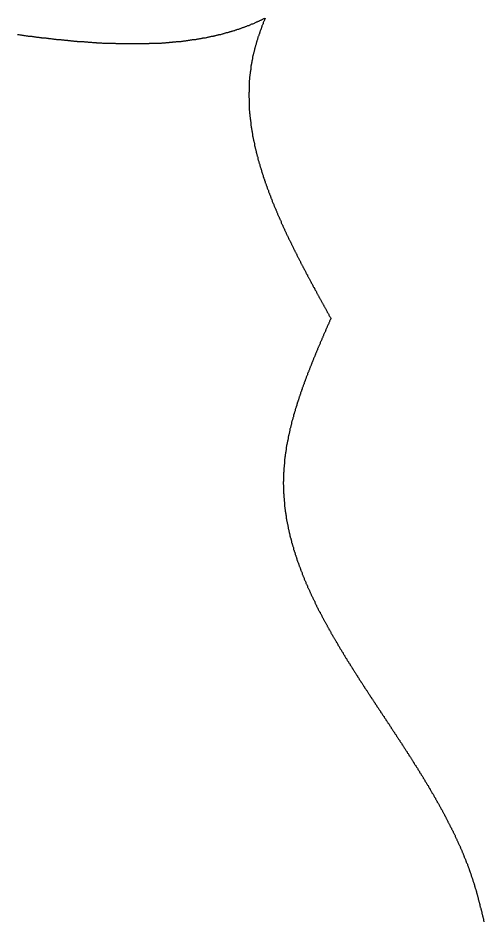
# Model space of a CAD drawing. Header units: millimetres. Extents: x 111 to 2999, y 81 to 1941.
# Drawn here: x 994.87 to 1011.47, y 1327.75 to 1359.98 of the extents above; entities that cross this region are included whole.
import ezdxf

# ---------------------------------------------------------------- set-up
doc = ezdxf.new("R2010")
doc.units = ezdxf.units.MM

msp = doc.modelspace()

# ---------------------------------------------------------------- linework, layer by layer
msp.add_polyline3d([(994.85, 1359.393, 0), (994.88, 1359.393, 0), (994.9, 1359.393, 0), (994.93, 1359.383, 0), (994.95, 1359.383, 0), (994.98, 1359.383, 0), (995, 1359.373, 0), (995.03, 1359.373, 0), (995.05, 1359.373, 0), (995.08, 1359.363, 0), (995.1, 1359.363, 0), (995.13, 1359.363, 0), (995.16, 1359.353, 0), (995.18, 1359.353, 0), (995.21, 1359.353, 0), (995.23, 1359.343, 0), (995.26, 1359.343, 0), (995.28, 1359.343, 0), (995.31, 1359.333, 0), (995.33, 1359.333, 0), (995.36, 1359.333, 0), (995.38, 1359.323, 0), (995.41, 1359.323, 0), (995.43, 1359.323, 0), (995.46, 1359.313, 0), (995.48, 1359.313, 0), (995.51, 1359.313, 0), (995.53, 1359.303, 0), (995.56, 1359.303, 0), (995.58, 1359.303, 0), (995.61, 1359.303, 0), (995.63, 1359.293, 0), (995.66, 1359.293, 0), (995.69, 1359.293, 0), (995.71, 1359.283, 0), (995.74, 1359.283, 0), (995.76, 1359.283, 0), (995.79, 1359.273, 0), (995.81, 1359.273, 0), (995.84, 1359.273, 0), (995.86, 1359.273, 0), (995.89, 1359.263, 0), (995.91, 1359.263, 0), (995.94, 1359.263, 0), (995.96, 1359.253, 0), (995.99, 1359.253, 0), (996.02, 1359.253, 0), (996.04, 1359.253, 0), (996.07, 1359.243, 0), (996.09, 1359.243, 0), (996.12, 1359.243, 0), (996.14, 1359.233, 0), (996.17, 1359.233, 0), (996.19, 1359.233, 0), (996.22, 1359.233, 0), (996.24, 1359.223, 0), (996.27, 1359.223, 0), (996.3, 1359.223, 0), (996.32, 1359.223, 0), (996.35, 1359.213, 0), (996.37, 1359.213, 0), (996.4, 1359.213, 0), (996.42, 1359.203, 0), (996.45, 1359.203, 0), (996.47, 1359.203, 0), (996.5, 1359.203, 0), (996.53, 1359.193, 0), (996.55, 1359.193, 0), (996.58, 1359.193, 0), (996.6, 1359.193, 0), (996.63, 1359.193, 0), (996.65, 1359.183, 0), (996.68, 1359.183, 0), (996.7, 1359.183, 0), (996.73, 1359.183, 0), (996.75, 1359.173, 0), (996.78, 1359.173, 0), (996.81, 1359.173, 0), (996.83, 1359.173, 0), (996.86, 1359.163, 0), (996.88, 1359.163, 0), (996.91, 1359.163, 0), (996.93, 1359.163, 0), (996.96, 1359.163, 0), (996.98, 1359.153, 0), (997.01, 1359.153, 0), (997.04, 1359.153, 0), (997.06, 1359.153, 0), (997.09, 1359.153, 0), (997.11, 1359.143, 0), (997.14, 1359.143, 0), (997.16, 1359.143, 0), (997.19, 1359.143, 0), (997.21, 1359.143, 0), (997.24, 1359.133, 0), (997.27, 1359.133, 0), (997.29, 1359.133, 0), (997.32, 1359.133, 0), (997.34, 1359.133, 0), (997.37, 1359.123, 0), (997.39, 1359.123, 0), (997.42, 1359.123, 0), (997.44, 1359.123, 0), (997.47, 1359.123, 0), (997.49, 1359.123, 0), (997.52, 1359.113, 0), (997.55, 1359.113, 0), (997.57, 1359.113, 0), (997.6, 1359.113, 0), (997.62, 1359.113, 0), (997.65, 1359.113, 0), (997.67, 1359.103, 0), (997.7, 1359.103, 0), (997.72, 1359.103, 0), (997.75, 1359.103, 0), (997.78, 1359.103, 0), (997.8, 1359.103, 0), (997.83, 1359.103, 0), (997.85, 1359.103, 0), (997.88, 1359.093, 0), (997.9, 1359.093, 0), (997.93, 1359.093, 0), (997.95, 1359.093, 0), (997.98, 1359.093, 0), (998, 1359.093, 0), (998.03, 1359.093, 0), (998.05, 1359.093, 0), (998.08, 1359.083, 0), (998.11, 1359.083, 0), (998.13, 1359.083, 0), (998.16, 1359.083, 0), (998.18, 1359.083, 0), (998.21, 1359.083, 0), (998.23, 1359.083, 0), (998.26, 1359.083, 0), (998.28, 1359.083, 0), (998.31, 1359.083, 0), (998.33, 1359.083, 0), (998.36, 1359.073, 0), (998.38, 1359.073, 0), (998.41, 1359.073, 0), (998.43, 1359.073, 0), (998.46, 1359.073, 0), (998.49, 1359.073, 0), (998.51, 1359.073, 0), (998.54, 1359.073, 0), (998.56, 1359.073, 0), (998.59, 1359.073, 0), (998.61, 1359.073, 0), (998.64, 1359.073, 0), (998.66, 1359.073, 0), (998.69, 1359.073, 0), (998.71, 1359.073, 0), (998.74, 1359.073, 0), (998.76, 1359.073, 0), (998.79, 1359.073, 0), (998.81, 1359.073, 0), (998.84, 1359.073, 0), (998.86, 1359.073, 0), (998.89, 1359.073, 0), (998.91, 1359.073, 0), (998.94, 1359.073, 0), (998.96, 1359.073, 0), (998.99, 1359.073, 0), (999.01, 1359.073, 0), (999.04, 1359.073, 0), (999.06, 1359.073, 0), (999.09, 1359.073, 0), (999.11, 1359.073, 0), (999.14, 1359.073, 0), (999.16, 1359.073, 0), (999.19, 1359.073, 0), (999.21, 1359.073, 0), (999.24, 1359.073, 0), (999.26, 1359.073, 0), (999.29, 1359.073, 0), (999.31, 1359.073, 0), (999.34, 1359.073, 0), (999.36, 1359.073, 0), (999.39, 1359.073, 0), (999.41, 1359.073, 0), (999.44, 1359.073, 0), (999.46, 1359.073, 0), (999.49, 1359.073, 0), (999.51, 1359.073, 0), (999.54, 1359.073, 0), (999.56, 1359.083, 0), (999.59, 1359.083, 0), (999.61, 1359.083, 0), (999.64, 1359.083, 0), (999.66, 1359.083, 0), (999.69, 1359.083, 0), (999.71, 1359.083, 0), (999.73, 1359.083, 0), (999.76, 1359.083, 0), (999.78, 1359.083, 0), (999.81, 1359.093, 0), (999.83, 1359.093, 0), (999.86, 1359.093, 0), (999.88, 1359.093, 0), (999.91, 1359.093, 0), (999.93, 1359.093, 0), (999.96, 1359.093, 0), (999.98, 1359.093, 0), (1000.01, 1359.103, 0), (1000.03, 1359.103, 0), (1000.05, 1359.103, 0), (1000.08, 1359.103, 0), (1000.1, 1359.103, 0), (1000.13, 1359.103, 0), (1000.15, 1359.113, 0), (1000.18, 1359.113, 0), (1000.2, 1359.113, 0), (1000.22, 1359.113, 0), (1000.25, 1359.113, 0), (1000.27, 1359.123, 0), (1000.3, 1359.123, 0), (1000.32, 1359.123, 0), (1000.35, 1359.123, 0), (1000.37, 1359.123, 0), (1000.39, 1359.133, 0), (1000.42, 1359.133, 0), (1000.44, 1359.133, 0), (1000.47, 1359.133, 0), (1000.49, 1359.133, 0), (1000.52, 1359.143, 0), (1000.54, 1359.143, 0), (1000.56, 1359.143, 0), (1000.59, 1359.143, 0), (1000.61, 1359.153, 0), (1000.64, 1359.153, 0), (1000.66, 1359.153, 0), (1000.68, 1359.153, 0), (1000.71, 1359.163, 0), (1000.73, 1359.163, 0), (1000.76, 1359.163, 0), (1000.78, 1359.173, 0), (1000.8, 1359.173, 0), (1000.83, 1359.173, 0), (1000.85, 1359.173, 0), (1000.87, 1359.183, 0), (1000.9, 1359.183, 0), (1000.92, 1359.183, 0), (1000.95, 1359.193, 0), (1000.97, 1359.193, 0), (1000.99, 1359.193, 0), (1001.02, 1359.203, 0), (1001.04, 1359.203, 0), (1001.06, 1359.203, 0), (1001.09, 1359.213, 0), (1001.11, 1359.213, 0), (1001.13, 1359.213, 0), (1001.16, 1359.223, 0), (1001.18, 1359.223, 0), (1001.21, 1359.223, 0), (1001.23, 1359.233, 0), (1001.25, 1359.233, 0), (1001.28, 1359.243, 0), (1001.3, 1359.243, 0), (1001.32, 1359.243, 0), (1001.35, 1359.253, 0), (1001.37, 1359.253, 0), (1001.39, 1359.253, 0), (1001.42, 1359.263, 0), (1001.44, 1359.263, 0), (1001.46, 1359.273, 0), (1001.48, 1359.273, 0), (1001.51, 1359.283, 0), (1001.53, 1359.283, 0), (1001.55, 1359.283, 0), (1001.58, 1359.293, 0), (1001.6, 1359.293, 0), (1001.62, 1359.303, 0), (1001.65, 1359.303, 0), (1001.67, 1359.313, 0), (1001.69, 1359.313, 0), (1001.72, 1359.323, 0), (1001.74, 1359.323, 0), (1001.76, 1359.333, 0), (1001.78, 1359.333, 0), (1001.81, 1359.343, 0), (1001.83, 1359.343, 0), (1001.85, 1359.353, 0), (1001.88, 1359.353, 0), (1001.9, 1359.363, 0), (1001.92, 1359.363, 0), (1001.94, 1359.373, 0), (1001.97, 1359.373, 0), (1001.99, 1359.383, 0), (1002.01, 1359.383, 0), (1002.03, 1359.393, 0), (1002.06, 1359.393, 0), (1002.08, 1359.403, 0), (1002.1, 1359.403, 0), (1002.12, 1359.413, 0), (1002.15, 1359.423, 0), (1002.17, 1359.423, 0), (1002.19, 1359.433, 0), (1002.21, 1359.433, 0), (1002.23, 1359.443, 0), (1002.26, 1359.453, 0), (1002.28, 1359.453, 0), (1002.3, 1359.463, 0), (1002.32, 1359.463, 0), (1002.35, 1359.473, 0), (1002.37, 1359.483, 0), (1002.39, 1359.483, 0), (1002.41, 1359.493, 0), (1002.43, 1359.503, 0), (1002.46, 1359.503, 0), (1002.48, 1359.513, 0), (1002.5, 1359.513, 0), (1002.52, 1359.523, 0), (1002.54, 1359.533, 0), (1002.57, 1359.543, 0), (1002.59, 1359.543, 0), (1002.61, 1359.553, 0), (1002.63, 1359.563, 0), (1002.65, 1359.563, 0), (1002.67, 1359.573, 0), (1002.7, 1359.583, 0), (1002.72, 1359.583, 0), (1002.74, 1359.593, 0), (1002.76, 1359.603, 0), (1002.78, 1359.613, 0), (1002.8, 1359.613, 0), (1002.82, 1359.623, 0), (1002.85, 1359.633, 0), (1002.87, 1359.643, 0), (1002.89, 1359.643, 0), (1002.91, 1359.653, 0), (1002.93, 1359.663, 0), (1002.95, 1359.673, 0), (1002.97, 1359.683, 0), (1002.99, 1359.683, 0), (1003.02, 1359.693, 0), (1003.04, 1359.703, 0), (1003.06, 1359.713, 0), (1003.08, 1359.723, 0), (1003.1, 1359.723, 0), (1003.12, 1359.733, 0), (1003.14, 1359.743, 0), (1003.16, 1359.753, 0), (1003.18, 1359.763, 0), (1003.2, 1359.773, 0), (1003.22, 1359.783, 0), (1003.24, 1359.783, 0), (1003.27, 1359.793, 0), (1003.29, 1359.803, 0), (1003.31, 1359.813, 0), (1003.33, 1359.823, 0), (1003.35, 1359.833, 0), (1003.37, 1359.843, 0), (1003.39, 1359.853, 0), (1003.41, 1359.863, 0), (1003.43, 1359.873, 0), (1003.45, 1359.873, 0), (1003.47, 1359.883, 0), (1003.49, 1359.893, 0), (1003.51, 1359.903, 0), (1003.53, 1359.913, 0), (1003.55, 1359.923, 0), (1003.57, 1359.933, 0), (1003.59, 1359.943, 0), (1003.61, 1359.953, 0), (1003.63, 1359.963, 0), (1003.65, 1359.973, 0), (1003.67, 1359.983, 0), (1003.68, 1359.983, 0), (1003.67, 1359.963, 0), (1003.66, 1359.943, 0), (1003.65, 1359.923, 0), (1003.65, 1359.903, 0), (1003.64, 1359.883, 0), (1003.63, 1359.863, 0), (1003.62, 1359.843, 0), (1003.61, 1359.823, 0), (1003.6, 1359.803, 0), (1003.6, 1359.783, 0), (1003.59, 1359.763, 0), (1003.58, 1359.743, 0), (1003.57, 1359.723, 0), (1003.56, 1359.703, 0), (1003.56, 1359.673, 0), (1003.55, 1359.653, 0), (1003.54, 1359.633, 0), (1003.53, 1359.613, 0), (1003.53, 1359.593, 0), (1003.52, 1359.573, 0), (1003.51, 1359.553, 0), (1003.5, 1359.533, 0), (1003.5, 1359.513, 0), (1003.49, 1359.493, 0), (1003.48, 1359.473, 0), (1003.47, 1359.453, 0), (1003.47, 1359.433, 0), (1003.46, 1359.403, 0), (1003.45, 1359.383, 0), (1003.45, 1359.363, 0), (1003.44, 1359.343, 0), (1003.43, 1359.323, 0), (1003.42, 1359.303, 0), (1003.42, 1359.283, 0), (1003.41, 1359.263, 0), (1003.4, 1359.243, 0), (1003.4, 1359.223, 0), (1003.39, 1359.193, 0), (1003.38, 1359.173, 0), (1003.38, 1359.153, 0), (1003.37, 1359.133, 0), (1003.37, 1359.113, 0), (1003.36, 1359.093, 0), (1003.35, 1359.073, 0), (1003.35, 1359.053, 0), (1003.34, 1359.033, 0), (1003.33, 1359.003, 0), (1003.33, 1358.983, 0), (1003.32, 1358.963, 0), (1003.32, 1358.943, 0), (1003.31, 1358.923, 0), (1003.31, 1358.903, 0), (1003.3, 1358.883, 0), (1003.29, 1358.863, 0), (1003.29, 1358.833, 0), (1003.28, 1358.813, 0), (1003.28, 1358.793, 0), (1003.27, 1358.773, 0), (1003.27, 1358.753, 0), (1003.26, 1358.733, 0), (1003.26, 1358.713, 0), (1003.25, 1358.683, 0), (1003.25, 1358.663, 0), (1003.24, 1358.643, 0), (1003.24, 1358.623, 0), (1003.23, 1358.603, 0), (1003.23, 1358.583, 0), (1003.23, 1358.553, 0), (1003.22, 1358.533, 0), (1003.22, 1358.513, 0), (1003.21, 1358.493, 0), (1003.21, 1358.473, 0), (1003.2, 1358.453, 0), (1003.2, 1358.433, 0), (1003.2, 1358.403, 0), (1003.19, 1358.383, 0), (1003.19, 1358.363, 0), (1003.19, 1358.343, 0), (1003.18, 1358.323, 0), (1003.18, 1358.303, 0), (1003.17, 1358.273, 0), (1003.17, 1358.253, 0), (1003.17, 1358.233, 0), (1003.16, 1358.213, 0), (1003.16, 1358.193, 0), (1003.16, 1358.173, 0), (1003.16, 1358.143, 0), (1003.15, 1358.123, 0), (1003.15, 1358.103, 0), (1003.15, 1358.083, 0), (1003.14, 1358.063, 0), (1003.14, 1358.043, 0), (1003.14, 1358.013, 0), (1003.14, 1357.993, 0), (1003.13, 1357.973, 0), (1003.13, 1357.953, 0), (1003.13, 1357.933, 0), (1003.13, 1357.913, 0), (1003.12, 1357.883, 0), (1003.12, 1357.863, 0), (1003.12, 1357.843, 0), (1003.12, 1357.823, 0), (1003.12, 1357.803, 0), (1003.12, 1357.783, 0), (1003.11, 1357.753, 0), (1003.11, 1357.733, 0), (1003.11, 1357.713, 0), (1003.11, 1357.693, 0), (1003.11, 1357.673, 0), (1003.11, 1357.653, 0), (1003.11, 1357.623, 0), (1003.1, 1357.603, 0), (1003.1, 1357.583, 0), (1003.1, 1357.563, 0), (1003.1, 1357.543, 0), (1003.1, 1357.513, 0), (1003.1, 1357.493, 0), (1003.1, 1357.473, 0), (1003.1, 1357.453, 0), (1003.1, 1357.433, 0), (1003.1, 1357.413, 0), (1003.1, 1357.383, 0), (1003.1, 1357.363, 0), (1003.1, 1357.343, 0), (1003.09, 1357.323, 0), (1003.09, 1357.303, 0), (1003.09, 1357.283, 0), (1003.09, 1357.253, 0), (1003.09, 1357.233, 0), (1003.09, 1357.213, 0), (1003.09, 1357.193, 0), (1003.09, 1357.173, 0), (1003.09, 1357.153, 0), (1003.1, 1357.123, 0), (1003.1, 1357.103, 0), (1003.1, 1357.083, 0), (1003.1, 1357.063, 0), (1003.1, 1357.043, 0), (1003.1, 1357.013, 0), (1003.1, 1356.993, 0), (1003.1, 1356.973, 0), (1003.1, 1356.953, 0), (1003.1, 1356.933, 0), (1003.1, 1356.913, 0), (1003.1, 1356.883, 0), (1003.1, 1356.863, 0), (1003.11, 1356.843, 0), (1003.11, 1356.823, 0), (1003.11, 1356.803, 0), (1003.11, 1356.783, 0), (1003.11, 1356.753, 0), (1003.11, 1356.733, 0), (1003.11, 1356.713, 0), (1003.11, 1356.693, 0), (1003.12, 1356.673, 0), (1003.12, 1356.653, 0), (1003.12, 1356.623, 0), (1003.12, 1356.603, 0), (1003.12, 1356.583, 0), (1003.13, 1356.563, 0), (1003.13, 1356.543, 0), (1003.13, 1356.513, 0), (1003.13, 1356.493, 0), (1003.13, 1356.473, 0), (1003.14, 1356.453, 0), (1003.14, 1356.433, 0), (1003.14, 1356.413, 0), (1003.14, 1356.383, 0), (1003.15, 1356.363, 0), (1003.15, 1356.343, 0), (1003.15, 1356.323, 0), (1003.15, 1356.303, 0), (1003.16, 1356.283, 0), (1003.16, 1356.253, 0), (1003.16, 1356.233, 0), (1003.16, 1356.213, 0), (1003.17, 1356.193, 0), (1003.17, 1356.173, 0), (1003.17, 1356.153, 0), (1003.18, 1356.123, 0), (1003.18, 1356.103, 0), (1003.18, 1356.083, 0), (1003.19, 1356.063, 0), (1003.19, 1356.043, 0), (1003.19, 1356.023, 0), (1003.2, 1355.993, 0), (1003.2, 1355.973, 0), (1003.2, 1355.953, 0), (1003.21, 1355.933, 0), (1003.21, 1355.913, 0), (1003.21, 1355.893, 0), (1003.22, 1355.863, 0), (1003.22, 1355.843, 0), (1003.23, 1355.823, 0), (1003.23, 1355.803, 0), (1003.23, 1355.783, 0), (1003.24, 1355.753, 0), (1003.24, 1355.733, 0), (1003.25, 1355.713, 0), (1003.25, 1355.693, 0), (1003.25, 1355.673, 0), (1003.26, 1355.653, 0), (1003.26, 1355.623, 0), (1003.27, 1355.603, 0), (1003.27, 1355.583, 0), (1003.28, 1355.563, 0), (1003.28, 1355.543, 0), (1003.29, 1355.523, 0), (1003.29, 1355.493, 0), (1003.3, 1355.473, 0), (1003.3, 1355.453, 0), (1003.3, 1355.433, 0), (1003.31, 1355.413, 0), (1003.31, 1355.393, 0), (1003.32, 1355.363, 0), (1003.32, 1355.343, 0), (1003.33, 1355.323, 0), (1003.33, 1355.303, 0), (1003.34, 1355.283, 0), (1003.34, 1355.263, 0), (1003.35, 1355.233, 0), (1003.36, 1355.213, 0), (1003.36, 1355.193, 0), (1003.37, 1355.173, 0), (1003.37, 1355.153, 0), (1003.38, 1355.133, 0), (1003.38, 1355.103, 0), (1003.39, 1355.083, 0), (1003.39, 1355.063, 0), (1003.4, 1355.043, 0), (1003.41, 1355.023, 0), (1003.41, 1355.003, 0), (1003.42, 1354.973, 0), (1003.42, 1354.953, 0), (1003.43, 1354.933, 0), (1003.43, 1354.913, 0), (1003.44, 1354.893, 0), (1003.45, 1354.873, 0), (1003.45, 1354.843, 0), (1003.46, 1354.823, 0), (1003.46, 1354.803, 0), (1003.47, 1354.783, 0), (1003.48, 1354.763, 0), (1003.48, 1354.743, 0), (1003.49, 1354.713, 0), (1003.5, 1354.693, 0), (1003.5, 1354.673, 0), (1003.51, 1354.653, 0), (1003.52, 1354.633, 0), (1003.52, 1354.613, 0), (1003.53, 1354.583, 0), (1003.54, 1354.563, 0), (1003.54, 1354.543, 0), (1003.55, 1354.523, 0), (1003.56, 1354.503, 0), (1003.56, 1354.483, 0), (1003.57, 1354.453, 0), (1003.58, 1354.433, 0), (1003.58, 1354.413, 0), (1003.59, 1354.393, 0), (1003.6, 1354.373, 0), (1003.6, 1354.353, 0), (1003.61, 1354.333, 0), (1003.62, 1354.303, 0), (1003.63, 1354.283, 0), (1003.63, 1354.263, 0), (1003.64, 1354.243, 0), (1003.65, 1354.223, 0), (1003.65, 1354.203, 0), (1003.66, 1354.173, 0), (1003.67, 1354.153, 0), (1003.68, 1354.133, 0), (1003.68, 1354.113, 0), (1003.69, 1354.093, 0), (1003.7, 1354.073, 0), (1003.71, 1354.043, 0), (1003.71, 1354.023, 0), (1003.72, 1354.003, 0), (1003.73, 1353.983, 0), (1003.74, 1353.963, 0), (1003.75, 1353.943, 0), (1003.75, 1353.913, 0), (1003.76, 1353.893, 0), (1003.77, 1353.873, 0), (1003.78, 1353.853, 0), (1003.79, 1353.833, 0), (1003.79, 1353.813, 0), (1003.8, 1353.783, 0), (1003.81, 1353.763, 0), (1003.82, 1353.743, 0), (1003.83, 1353.723, 0), (1003.83, 1353.703, 0), (1003.84, 1353.683, 0), (1003.85, 1353.663, 0), (1003.86, 1353.633, 0), (1003.87, 1353.613, 0), (1003.88, 1353.593, 0), (1003.88, 1353.573, 0), (1003.89, 1353.553, 0), (1003.9, 1353.533, 0), (1003.91, 1353.503, 0), (1003.92, 1353.483, 0), (1003.93, 1353.463, 0), (1003.93, 1353.443, 0), (1003.94, 1353.423, 0), (1003.95, 1353.403, 0), (1003.96, 1353.373, 0), (1003.97, 1353.353, 0), (1003.98, 1353.333, 0), (1003.99, 1353.313, 0), (1004, 1353.293, 0), (1004, 1353.273, 0), (1004.01, 1353.253, 0), (1004.02, 1353.223, 0), (1004.03, 1353.203, 0), (1004.04, 1353.183, 0), (1004.05, 1353.163, 0), (1004.06, 1353.143, 0), (1004.07, 1353.123, 0), (1004.08, 1353.093, 0), (1004.09, 1353.073, 0), (1004.09, 1353.053, 0), (1004.1, 1353.033, 0), (1004.11, 1353.013, 0), (1004.12, 1352.993, 0), (1004.13, 1352.963, 0), (1004.14, 1352.943, 0), (1004.15, 1352.923, 0), (1004.16, 1352.903, 0), (1004.17, 1352.883, 0), (1004.18, 1352.863, 0), (1004.19, 1352.843, 0), (1004.2, 1352.813, 0), (1004.21, 1352.793, 0), (1004.22, 1352.773, 0), (1004.23, 1352.753, 0), (1004.24, 1352.733, 0), (1004.25, 1352.713, 0), (1004.25, 1352.683, 0), (1004.26, 1352.663, 0), (1004.27, 1352.643, 0), (1004.28, 1352.623, 0), (1004.29, 1352.603, 0), (1004.3, 1352.583, 0), (1004.31, 1352.563, 0), (1004.32, 1352.533, 0), (1004.33, 1352.513, 0), (1004.34, 1352.493, 0), (1004.35, 1352.473, 0), (1004.36, 1352.453, 0), (1004.37, 1352.433, 0), (1004.38, 1352.403, 0), (1004.39, 1352.383, 0), (1004.4, 1352.363, 0), (1004.41, 1352.343, 0), (1004.42, 1352.323, 0), (1004.43, 1352.303, 0), (1004.44, 1352.283, 0), (1004.45, 1352.253, 0), (1004.46, 1352.233, 0), (1004.47, 1352.213, 0), (1004.48, 1352.193, 0), (1004.49, 1352.173, 0), (1004.5, 1352.153, 0), (1004.51, 1352.133, 0), (1004.52, 1352.103, 0), (1004.53, 1352.083, 0), (1004.54, 1352.063, 0), (1004.55, 1352.043, 0), (1004.57, 1352.023, 0), (1004.58, 1352.003, 0), (1004.59, 1351.973, 0), (1004.6, 1351.953, 0), (1004.61, 1351.933, 0), (1004.62, 1351.913, 0), (1004.63, 1351.893, 0), (1004.64, 1351.873, 0), (1004.65, 1351.853, 0), (1004.66, 1351.823, 0), (1004.67, 1351.803, 0), (1004.68, 1351.783, 0), (1004.69, 1351.763, 0), (1004.7, 1351.743, 0), (1004.71, 1351.723, 0), (1004.72, 1351.703, 0), (1004.73, 1351.673, 0), (1004.74, 1351.653, 0), (1004.76, 1351.633, 0), (1004.77, 1351.613, 0), (1004.78, 1351.593, 0), (1004.79, 1351.573, 0), (1004.8, 1351.543, 0), (1004.81, 1351.523, 0), (1004.82, 1351.503, 0), (1004.83, 1351.483, 0), (1004.84, 1351.463, 0), (1004.85, 1351.443, 0), (1004.86, 1351.423, 0), (1004.87, 1351.393, 0), (1004.89, 1351.373, 0), (1004.9, 1351.353, 0), (1004.91, 1351.333, 0), (1004.92, 1351.313, 0), (1004.93, 1351.293, 0), (1004.94, 1351.273, 0), (1004.95, 1351.243, 0), (1004.96, 1351.223, 0), (1004.97, 1351.203, 0), (1004.98, 1351.183, 0), (1005, 1351.163, 0), (1005.01, 1351.143, 0), (1005.02, 1351.123, 0), (1005.03, 1351.093, 0), (1005.04, 1351.073, 0), (1005.05, 1351.053, 0), (1005.06, 1351.033, 0), (1005.07, 1351.013, 0), (1005.09, 1350.993, 0), (1005.1, 1350.973, 0), (1005.11, 1350.943, 0), (1005.12, 1350.923, 0), (1005.13, 1350.903, 0), (1005.14, 1350.883, 0), (1005.15, 1350.863, 0), (1005.16, 1350.843, 0), (1005.18, 1350.823, 0), (1005.19, 1350.793, 0), (1005.2, 1350.773, 0), (1005.21, 1350.753, 0), (1005.22, 1350.733, 0), (1005.23, 1350.713, 0), (1005.24, 1350.693, 0), (1005.25, 1350.673, 0), (1005.27, 1350.643, 0), (1005.28, 1350.623, 0), (1005.29, 1350.603, 0), (1005.3, 1350.583, 0), (1005.31, 1350.563, 0), (1005.32, 1350.543, 0), (1005.34, 1350.523, 0), (1005.35, 1350.493, 0), (1005.36, 1350.473, 0), (1005.37, 1350.453, 0), (1005.38, 1350.433, 0), (1005.39, 1350.413, 0), (1005.4, 1350.393, 0), (1005.42, 1350.373, 0), (1005.43, 1350.343, 0), (1005.44, 1350.323, 0), (1005.45, 1350.303, 0), (1005.46, 1350.283, 0), (1005.47, 1350.263, 0), (1005.49, 1350.243, 0), (1005.5, 1350.223, 0), (1005.51, 1350.193, 0), (1005.52, 1350.173, 0), (1005.53, 1350.153, 0), (1005.54, 1350.133, 0), (1005.55, 1350.113, 0), (1005.57, 1350.093, 0), (1005.58, 1350.073, 0), (1005.59, 1350.053, 0), (1005.6, 1350.023, 0), (1005.61, 1350.003, 0), (1005.62, 1349.983, 0), (1005.64, 1349.963, 0), (1005.65, 1349.943, 0), (1005.66, 1349.923, 0), (1005.67, 1349.903, 0), (1005.68, 1349.873, 0), (1005.69, 1349.853, 0), (1005.71, 1349.833, 0), (1005.72, 1349.813, 0), (1005.73, 1349.793, 0), (1005.74, 1349.773, 0), (1005.75, 1349.753, 0), (1005.77, 1349.723, 0), (1005.78, 1349.703, 0), (1005.79, 1349.683, 0), (1005.8, 1349.663, 0), (1005.81, 1349.643, 0), (1005.82, 1349.623, 0), (1005.84, 1349.603, 0), (1005.85, 1349.583, 0), (1005.86, 1349.553, 0), (1005.87, 1349.533, 0), (1005.88, 1349.513, 0), (1005.89, 1349.493, 0), (1005.91, 1349.473, 0), (1005.92, 1349.453, 0), (1005.93, 1349.433, 0), (1005.94, 1349.413, 0), (1005.95, 1349.383, 0), (1005.96, 1349.363, 0), (1005.98, 1349.343, 0), (1005.99, 1349.323, 0), (1006, 1349.303, 0), (1006.01, 1349.283, 0), (1006.01, 1349.263, 0), (1006, 1349.243, 0), (1005.99, 1349.213, 0), (1005.98, 1349.193, 0), (1005.97, 1349.173, 0), (1005.97, 1349.153, 0), (1005.96, 1349.133, 0), (1005.95, 1349.113, 0), (1005.94, 1349.093, 0), (1005.93, 1349.073, 0), (1005.92, 1349.053, 0), (1005.91, 1349.023, 0), (1005.9, 1349.003, 0), (1005.89, 1348.983, 0), (1005.88, 1348.963, 0), (1005.87, 1348.943, 0), (1005.86, 1348.923, 0), (1005.85, 1348.903, 0), (1005.84, 1348.883, 0), (1005.84, 1348.863, 0), (1005.83, 1348.833, 0), (1005.82, 1348.813, 0), (1005.81, 1348.793, 0), (1005.8, 1348.773, 0), (1005.79, 1348.753, 0), (1005.78, 1348.733, 0), (1005.77, 1348.713, 0), (1005.76, 1348.693, 0), (1005.75, 1348.663, 0), (1005.74, 1348.643, 0), (1005.73, 1348.623, 0), (1005.73, 1348.603, 0), (1005.72, 1348.583, 0), (1005.71, 1348.563, 0), (1005.7, 1348.543, 0), (1005.69, 1348.523, 0), (1005.68, 1348.503, 0), (1005.67, 1348.473, 0), (1005.66, 1348.453, 0), (1005.65, 1348.433, 0), (1005.64, 1348.413, 0), (1005.63, 1348.393, 0), (1005.63, 1348.373, 0), (1005.62, 1348.353, 0), (1005.61, 1348.333, 0), (1005.6, 1348.303, 0), (1005.59, 1348.283, 0), (1005.58, 1348.263, 0), (1005.57, 1348.243, 0), (1005.56, 1348.223, 0), (1005.55, 1348.203, 0), (1005.54, 1348.183, 0), (1005.54, 1348.163, 0), (1005.53, 1348.133, 0), (1005.52, 1348.113, 0), (1005.51, 1348.093, 0), (1005.5, 1348.073, 0), (1005.49, 1348.053, 0), (1005.48, 1348.033, 0), (1005.47, 1348.013, 0), (1005.47, 1347.993, 0), (1005.46, 1347.963, 0), (1005.45, 1347.943, 0), (1005.44, 1347.923, 0), (1005.43, 1347.903, 0), (1005.42, 1347.883, 0), (1005.41, 1347.863, 0), (1005.4, 1347.843, 0), (1005.4, 1347.823, 0), (1005.39, 1347.793, 0), (1005.38, 1347.773, 0), (1005.37, 1347.753, 0), (1005.36, 1347.733, 0), (1005.35, 1347.713, 0), (1005.34, 1347.693, 0), (1005.34, 1347.673, 0), (1005.33, 1347.643, 0), (1005.32, 1347.623, 0), (1005.31, 1347.603, 0), (1005.3, 1347.583, 0), (1005.29, 1347.563, 0), (1005.28, 1347.543, 0), (1005.28, 1347.523, 0), (1005.27, 1347.503, 0), (1005.26, 1347.473, 0), (1005.25, 1347.453, 0), (1005.24, 1347.433, 0), (1005.23, 1347.413, 0), (1005.23, 1347.393, 0), (1005.22, 1347.373, 0), (1005.21, 1347.353, 0), (1005.2, 1347.323, 0), (1005.19, 1347.303, 0), (1005.18, 1347.283, 0), (1005.18, 1347.263, 0), (1005.17, 1347.243, 0), (1005.16, 1347.223, 0), (1005.15, 1347.203, 0), (1005.14, 1347.183, 0), (1005.14, 1347.153, 0), (1005.13, 1347.133, 0), (1005.12, 1347.113, 0), (1005.11, 1347.093, 0), (1005.1, 1347.073, 0), (1005.1, 1347.053, 0), (1005.09, 1347.033, 0), (1005.08, 1347.003, 0), (1005.07, 1346.983, 0), (1005.06, 1346.963, 0), (1005.06, 1346.943, 0), (1005.05, 1346.923, 0), (1005.04, 1346.903, 0), (1005.03, 1346.883, 0), (1005.03, 1346.853, 0), (1005.02, 1346.833, 0), (1005.01, 1346.813, 0), (1005, 1346.793, 0), (1005, 1346.773, 0), (1004.99, 1346.753, 0), (1004.98, 1346.733, 0), (1004.97, 1346.703, 0), (1004.97, 1346.683, 0), (1004.96, 1346.663, 0), (1004.95, 1346.643, 0), (1004.94, 1346.623, 0), (1004.94, 1346.603, 0), (1004.93, 1346.583, 0), (1004.92, 1346.553, 0), (1004.91, 1346.533, 0), (1004.91, 1346.513, 0), (1004.9, 1346.493, 0), (1004.89, 1346.473, 0), (1004.89, 1346.453, 0), (1004.88, 1346.433, 0), (1004.87, 1346.403, 0), (1004.86, 1346.383, 0), (1004.86, 1346.363, 0), (1004.85, 1346.343, 0), (1004.84, 1346.323, 0), (1004.84, 1346.303, 0), (1004.83, 1346.283, 0), (1004.82, 1346.253, 0), (1004.82, 1346.233, 0), (1004.81, 1346.213, 0), (1004.8, 1346.193, 0), (1004.8, 1346.173, 0), (1004.79, 1346.153, 0), (1004.78, 1346.123, 0), (1004.78, 1346.103, 0), (1004.77, 1346.083, 0), (1004.76, 1346.063, 0), (1004.76, 1346.043, 0), (1004.75, 1346.023, 0), (1004.74, 1346.003, 0), (1004.74, 1345.973, 0), (1004.73, 1345.953, 0), (1004.72, 1345.933, 0), (1004.72, 1345.913, 0), (1004.71, 1345.893, 0), (1004.71, 1345.873, 0), (1004.7, 1345.853, 0), (1004.69, 1345.823, 0), (1004.69, 1345.803, 0), (1004.68, 1345.783, 0), (1004.68, 1345.763, 0), (1004.67, 1345.743, 0), (1004.66, 1345.723, 0), (1004.66, 1345.693, 0), (1004.65, 1345.673, 0), (1004.65, 1345.653, 0), (1004.64, 1345.633, 0), (1004.63, 1345.613, 0), (1004.63, 1345.593, 0), (1004.62, 1345.573, 0), (1004.62, 1345.543, 0), (1004.61, 1345.523, 0), (1004.61, 1345.503, 0), (1004.6, 1345.483, 0), (1004.6, 1345.463, 0), (1004.59, 1345.443, 0), (1004.59, 1345.413, 0), (1004.58, 1345.393, 0), (1004.58, 1345.373, 0), (1004.57, 1345.353, 0), (1004.56, 1345.333, 0), (1004.56, 1345.313, 0), (1004.55, 1345.283, 0), (1004.55, 1345.263, 0), (1004.54, 1345.243, 0), (1004.54, 1345.223, 0), (1004.54, 1345.203, 0), (1004.53, 1345.183, 0), (1004.53, 1345.163, 0), (1004.52, 1345.133, 0), (1004.52, 1345.113, 0), (1004.51, 1345.093, 0), (1004.51, 1345.073, 0), (1004.5, 1345.053, 0), (1004.5, 1345.033, 0), (1004.49, 1345.003, 0), (1004.49, 1344.983, 0), (1004.49, 1344.963, 0), (1004.48, 1344.943, 0), (1004.48, 1344.923, 0), (1004.47, 1344.903, 0), (1004.47, 1344.873, 0), (1004.46, 1344.853, 0), (1004.46, 1344.833, 0), (1004.46, 1344.813, 0), (1004.45, 1344.793, 0), (1004.45, 1344.773, 0), (1004.44, 1344.743, 0), (1004.44, 1344.723, 0), (1004.44, 1344.703, 0), (1004.43, 1344.683, 0), (1004.43, 1344.663, 0), (1004.43, 1344.643, 0), (1004.42, 1344.613, 0), (1004.42, 1344.593, 0), (1004.42, 1344.573, 0), (1004.41, 1344.553, 0), (1004.41, 1344.533, 0), (1004.41, 1344.513, 0), (1004.4, 1344.483, 0), (1004.4, 1344.463, 0), (1004.4, 1344.443, 0), (1004.39, 1344.423, 0), (1004.39, 1344.403, 0), (1004.39, 1344.383, 0), (1004.39, 1344.353, 0), (1004.38, 1344.333, 0), (1004.38, 1344.313, 0), (1004.38, 1344.293, 0), (1004.38, 1344.273, 0), (1004.37, 1344.253, 0), (1004.37, 1344.223, 0), (1004.37, 1344.203, 0), (1004.37, 1344.183, 0), (1004.36, 1344.163, 0), (1004.36, 1344.143, 0), (1004.36, 1344.113, 0), (1004.36, 1344.093, 0), (1004.36, 1344.073, 0), (1004.35, 1344.053, 0), (1004.35, 1344.033, 0), (1004.35, 1344.013, 0), (1004.35, 1343.983, 0), (1004.35, 1343.963, 0), (1004.34, 1343.943, 0), (1004.34, 1343.923, 0), (1004.34, 1343.903, 0), (1004.34, 1343.883, 0), (1004.34, 1343.853, 0), (1004.34, 1343.833, 0), (1004.34, 1343.813, 0), (1004.34, 1343.793, 0), (1004.33, 1343.773, 0), (1004.33, 1343.753, 0), (1004.33, 1343.723, 0), (1004.33, 1343.703, 0), (1004.33, 1343.683, 0), (1004.33, 1343.663, 0), (1004.33, 1343.643, 0), (1004.33, 1343.623, 0), (1004.33, 1343.593, 0), (1004.33, 1343.573, 0), (1004.33, 1343.553, 0), (1004.33, 1343.533, 0), (1004.33, 1343.513, 0), (1004.33, 1343.493, 0), (1004.33, 1343.463, 0), (1004.32, 1343.443, 0), (1004.32, 1343.423, 0), (1004.32, 1343.403, 0), (1004.32, 1343.383, 0), (1004.32, 1343.363, 0), (1004.33, 1343.333, 0), (1004.33, 1343.313, 0), (1004.33, 1343.293, 0), (1004.33, 1343.273, 0), (1004.33, 1343.253, 0), (1004.33, 1343.233, 0), (1004.33, 1343.203, 0), (1004.33, 1343.183, 0), (1004.33, 1343.163, 0), (1004.33, 1343.143, 0), (1004.33, 1343.123, 0), (1004.33, 1343.103, 0), (1004.33, 1343.083, 0), (1004.33, 1343.053, 0), (1004.33, 1343.033, 0), (1004.34, 1343.013, 0), (1004.34, 1342.993, 0), (1004.34, 1342.973, 0), (1004.34, 1342.953, 0), (1004.34, 1342.923, 0), (1004.34, 1342.903, 0), (1004.34, 1342.883, 0), (1004.35, 1342.863, 0), (1004.35, 1342.843, 0), (1004.35, 1342.823, 0), (1004.35, 1342.803, 0), (1004.35, 1342.783, 0), (1004.35, 1342.753, 0), (1004.36, 1342.733, 0), (1004.36, 1342.713, 0), (1004.36, 1342.693, 0), (1004.36, 1342.673, 0), (1004.36, 1342.653, 0), (1004.37, 1342.633, 0), (1004.37, 1342.603, 0), (1004.37, 1342.583, 0), (1004.37, 1342.563, 0), (1004.38, 1342.543, 0), (1004.38, 1342.523, 0), (1004.38, 1342.503, 0), (1004.38, 1342.483, 0), (1004.39, 1342.463, 0), (1004.39, 1342.433, 0), (1004.39, 1342.413, 0), (1004.39, 1342.393, 0), (1004.4, 1342.373, 0), (1004.4, 1342.353, 0), (1004.4, 1342.333, 0), (1004.41, 1342.313, 0), (1004.41, 1342.293, 0), (1004.41, 1342.263, 0), (1004.42, 1342.243, 0), (1004.42, 1342.223, 0), (1004.42, 1342.203, 0), (1004.43, 1342.183, 0), (1004.43, 1342.163, 0), (1004.43, 1342.143, 0), (1004.44, 1342.123, 0), (1004.44, 1342.103, 0), (1004.44, 1342.073, 0), (1004.45, 1342.053, 0), (1004.45, 1342.033, 0), (1004.46, 1342.013, 0), (1004.46, 1341.993, 0), (1004.46, 1341.973, 0), (1004.47, 1341.953, 0), (1004.47, 1341.933, 0), (1004.48, 1341.913, 0), (1004.48, 1341.893, 0), (1004.48, 1341.863, 0), (1004.49, 1341.843, 0), (1004.49, 1341.823, 0), (1004.5, 1341.803, 0), (1004.5, 1341.783, 0), (1004.51, 1341.763, 0), (1004.51, 1341.743, 0), (1004.52, 1341.723, 0), (1004.52, 1341.703, 0), (1004.52, 1341.683, 0), (1004.53, 1341.663, 0), (1004.53, 1341.633, 0), (1004.54, 1341.613, 0), (1004.54, 1341.593, 0), (1004.55, 1341.573, 0), (1004.55, 1341.553, 0), (1004.56, 1341.533, 0), (1004.56, 1341.513, 0), (1004.57, 1341.493, 0), (1004.57, 1341.473, 0), (1004.58, 1341.453, 0), (1004.59, 1341.433, 0), (1004.59, 1341.413, 0), (1004.6, 1341.383, 0), (1004.6, 1341.363, 0), (1004.61, 1341.343, 0), (1004.61, 1341.323, 0), (1004.62, 1341.303, 0), (1004.62, 1341.283, 0), (1004.63, 1341.263, 0), (1004.64, 1341.243, 0), (1004.64, 1341.223, 0), (1004.65, 1341.203, 0), (1004.65, 1341.183, 0), (1004.66, 1341.163, 0), (1004.66, 1341.143, 0), (1004.67, 1341.123, 0), (1004.68, 1341.103, 0), (1004.68, 1341.073, 0), (1004.69, 1341.053, 0), (1004.69, 1341.033, 0), (1004.7, 1341.013, 0), (1004.71, 1340.993, 0), (1004.71, 1340.973, 0), (1004.72, 1340.953, 0), (1004.73, 1340.933, 0), (1004.73, 1340.913, 0), (1004.74, 1340.893, 0), (1004.75, 1340.873, 0), (1004.75, 1340.853, 0), (1004.76, 1340.833, 0), (1004.77, 1340.813, 0), (1004.77, 1340.793, 0), (1004.78, 1340.773, 0), (1004.79, 1340.753, 0), (1004.79, 1340.733, 0), (1004.8, 1340.703, 0), (1004.81, 1340.683, 0), (1004.81, 1340.663, 0), (1004.82, 1340.643, 0), (1004.83, 1340.623, 0), (1004.83, 1340.603, 0), (1004.84, 1340.583, 0), (1004.85, 1340.563, 0), (1004.86, 1340.543, 0), (1004.86, 1340.523, 0), (1004.87, 1340.503, 0), (1004.88, 1340.483, 0), (1004.89, 1340.463, 0), (1004.89, 1340.443, 0), (1004.9, 1340.423, 0), (1004.91, 1340.403, 0), (1004.92, 1340.383, 0), (1004.92, 1340.363, 0), (1004.93, 1340.343, 0), (1004.94, 1340.323, 0), (1004.95, 1340.303, 0), (1004.95, 1340.283, 0), (1004.96, 1340.263, 0), (1004.97, 1340.243, 0), (1004.98, 1340.223, 0), (1004.99, 1340.203, 0), (1004.99, 1340.183, 0), (1005, 1340.153, 0), (1005.01, 1340.133, 0), (1005.02, 1340.113, 0), (1005.03, 1340.093, 0), (1005.03, 1340.073, 0), (1005.04, 1340.053, 0), (1005.05, 1340.033, 0), (1005.06, 1340.013, 0), (1005.07, 1339.993, 0), (1005.07, 1339.973, 0), (1005.08, 1339.953, 0), (1005.09, 1339.933, 0), (1005.1, 1339.913, 0), (1005.11, 1339.893, 0), (1005.12, 1339.873, 0), (1005.13, 1339.853, 0), (1005.13, 1339.833, 0), (1005.14, 1339.813, 0), (1005.15, 1339.793, 0), (1005.16, 1339.773, 0), (1005.17, 1339.753, 0), (1005.18, 1339.733, 0), (1005.19, 1339.713, 0), (1005.19, 1339.693, 0), (1005.2, 1339.673, 0), (1005.21, 1339.653, 0), (1005.22, 1339.633, 0), (1005.23, 1339.613, 0), (1005.24, 1339.593, 0), (1005.25, 1339.573, 0), (1005.26, 1339.553, 0), (1005.27, 1339.533, 0), (1005.28, 1339.513, 0), (1005.28, 1339.493, 0), (1005.29, 1339.473, 0), (1005.3, 1339.453, 0), (1005.31, 1339.433, 0), (1005.32, 1339.413, 0), (1005.33, 1339.393, 0), (1005.34, 1339.373, 0), (1005.35, 1339.353, 0), (1005.36, 1339.333, 0), (1005.37, 1339.313, 0), (1005.38, 1339.293, 0), (1005.39, 1339.273, 0), (1005.4, 1339.253, 0), (1005.41, 1339.233, 0), (1005.42, 1339.213, 0), (1005.43, 1339.193, 0), (1005.44, 1339.173, 0), (1005.45, 1339.153, 0), (1005.46, 1339.133, 0), (1005.46, 1339.113, 0), (1005.47, 1339.093, 0), (1005.48, 1339.073, 0), (1005.49, 1339.053, 0), (1005.5, 1339.033, 0), (1005.51, 1339.013, 0), (1005.52, 1338.993, 0), (1005.53, 1338.973, 0), (1005.54, 1338.953, 0), (1005.55, 1338.933, 0), (1005.56, 1338.913, 0), (1005.57, 1338.893, 0), (1005.58, 1338.873, 0), (1005.59, 1338.853, 0), (1005.6, 1338.833, 0), (1005.61, 1338.813, 0), (1005.63, 1338.793, 0), (1005.64, 1338.773, 0), (1005.65, 1338.753, 0), (1005.66, 1338.733, 0), (1005.67, 1338.713, 0), (1005.68, 1338.693, 0), (1005.69, 1338.673, 0), (1005.7, 1338.653, 0), (1005.71, 1338.633, 0), (1005.72, 1338.613, 0), (1005.73, 1338.593, 0), (1005.74, 1338.573, 0), (1005.75, 1338.553, 0), (1005.76, 1338.533, 0), (1005.77, 1338.523, 0), (1005.78, 1338.503, 0), (1005.79, 1338.483, 0), (1005.8, 1338.463, 0), (1005.81, 1338.443, 0), (1005.82, 1338.423, 0), (1005.84, 1338.403, 0), (1005.85, 1338.383, 0), (1005.86, 1338.363, 0), (1005.87, 1338.343, 0), (1005.88, 1338.323, 0), (1005.89, 1338.303, 0), (1005.9, 1338.283, 0), (1005.91, 1338.263, 0), (1005.92, 1338.243, 0), (1005.93, 1338.223, 0), (1005.94, 1338.203, 0), (1005.95, 1338.183, 0), (1005.97, 1338.163, 0), (1005.98, 1338.143, 0), (1005.99, 1338.123, 0), (1006, 1338.103, 0), (1006.01, 1338.083, 0), (1006.02, 1338.063, 0), (1006.03, 1338.043, 0), (1006.04, 1338.023, 0), (1006.05, 1338.003, 0), (1006.07, 1337.983, 0), (1006.08, 1337.963, 0), (1006.09, 1337.943, 0), (1006.1, 1337.923, 0), (1006.11, 1337.903, 0), (1006.12, 1337.883, 0), (1006.13, 1337.873, 0), (1006.15, 1337.853, 0), (1006.16, 1337.833, 0), (1006.17, 1337.813, 0), (1006.18, 1337.793, 0), (1006.19, 1337.773, 0), (1006.2, 1337.753, 0), (1006.21, 1337.733, 0), (1006.23, 1337.713, 0), (1006.24, 1337.693, 0), (1006.25, 1337.673, 0), (1006.26, 1337.653, 0), (1006.27, 1337.633, 0), (1006.28, 1337.613, 0), (1006.29, 1337.593, 0), (1006.31, 1337.573, 0), (1006.32, 1337.553, 0), (1006.33, 1337.533, 0), (1006.34, 1337.513, 0), (1006.35, 1337.493, 0), (1006.36, 1337.473, 0), (1006.38, 1337.453, 0), (1006.39, 1337.433, 0), (1006.4, 1337.423, 0), (1006.41, 1337.403, 0), (1006.42, 1337.383, 0), (1006.44, 1337.363, 0), (1006.45, 1337.343, 0), (1006.46, 1337.323, 0), (1006.47, 1337.303, 0), (1006.48, 1337.283, 0), (1006.49, 1337.263, 0), (1006.51, 1337.243, 0), (1006.52, 1337.223, 0), (1006.53, 1337.203, 0), (1006.54, 1337.183, 0), (1006.55, 1337.163, 0), (1006.57, 1337.143, 0), (1006.58, 1337.123, 0), (1006.59, 1337.103, 0), (1006.6, 1337.083, 0), (1006.61, 1337.063, 0), (1006.63, 1337.043, 0), (1006.64, 1337.023, 0), (1006.65, 1337.013, 0), (1006.66, 1336.993, 0), (1006.67, 1336.973, 0), (1006.69, 1336.953, 0), (1006.7, 1336.933, 0), (1006.71, 1336.913, 0), (1006.72, 1336.893, 0), (1006.74, 1336.873, 0), (1006.75, 1336.853, 0), (1006.76, 1336.833, 0), (1006.77, 1336.813, 0), (1006.78, 1336.793, 0), (1006.8, 1336.773, 0), (1006.81, 1336.753, 0), (1006.82, 1336.733, 0), (1006.83, 1336.713, 0), (1006.85, 1336.693, 0), (1006.86, 1336.673, 0), (1006.87, 1336.663, 0), (1006.88, 1336.643, 0), (1006.9, 1336.623, 0), (1006.91, 1336.603, 0), (1006.92, 1336.583, 0), (1006.93, 1336.563, 0), (1006.94, 1336.543, 0), (1006.96, 1336.523, 0), (1006.97, 1336.503, 0), (1006.98, 1336.483, 0), (1006.99, 1336.463, 0), (1007.01, 1336.443, 0), (1007.02, 1336.423, 0), (1007.03, 1336.403, 0), (1007.04, 1336.383, 0), (1007.06, 1336.363, 0), (1007.07, 1336.343, 0), (1007.08, 1336.323, 0), (1007.09, 1336.313, 0), (1007.11, 1336.293, 0), (1007.12, 1336.273, 0), (1007.13, 1336.253, 0), (1007.14, 1336.233, 0), (1007.16, 1336.213, 0), (1007.17, 1336.193, 0), (1007.18, 1336.173, 0), (1007.19, 1336.153, 0), (1007.21, 1336.133, 0), (1007.22, 1336.113, 0), (1007.23, 1336.093, 0), (1007.24, 1336.073, 0), (1007.26, 1336.053, 0), (1007.27, 1336.033, 0), (1007.28, 1336.013, 0), (1007.3, 1336.003, 0), (1007.31, 1335.983, 0), (1007.32, 1335.963, 0), (1007.33, 1335.943, 0), (1007.35, 1335.923, 0), (1007.36, 1335.903, 0), (1007.37, 1335.883, 0), (1007.38, 1335.863, 0), (1007.4, 1335.843, 0), (1007.41, 1335.823, 0), (1007.42, 1335.803, 0), (1007.43, 1335.783, 0), (1007.45, 1335.763, 0), (1007.46, 1335.743, 0), (1007.47, 1335.723, 0), (1007.49, 1335.703, 0), (1007.5, 1335.693, 0), (1007.51, 1335.673, 0), (1007.52, 1335.653, 0), (1007.54, 1335.633, 0), (1007.55, 1335.613, 0), (1007.56, 1335.593, 0), (1007.57, 1335.573, 0), (1007.59, 1335.553, 0), (1007.6, 1335.533, 0), (1007.61, 1335.513, 0), (1007.63, 1335.493, 0), (1007.64, 1335.473, 0), (1007.65, 1335.453, 0), (1007.66, 1335.433, 0), (1007.68, 1335.413, 0), (1007.69, 1335.403, 0), (1007.7, 1335.383, 0), (1007.71, 1335.363, 0), (1007.73, 1335.343, 0), (1007.74, 1335.323, 0), (1007.75, 1335.303, 0), (1007.77, 1335.283, 0), (1007.78, 1335.263, 0), (1007.79, 1335.243, 0), (1007.8, 1335.223, 0), (1007.82, 1335.203, 0), (1007.83, 1335.183, 0), (1007.84, 1335.163, 0), (1007.86, 1335.143, 0), (1007.87, 1335.123, 0), (1007.88, 1335.113, 0), (1007.89, 1335.093, 0), (1007.91, 1335.073, 0), (1007.92, 1335.053, 0), (1007.93, 1335.033, 0), (1007.94, 1335.013, 0), (1007.96, 1334.993, 0), (1007.97, 1334.973, 0), (1007.98, 1334.953, 0), (1008, 1334.933, 0), (1008.01, 1334.913, 0), (1008.02, 1334.893, 0), (1008.03, 1334.873, 0), (1008.05, 1334.853, 0), (1008.06, 1334.833, 0), (1008.07, 1334.823, 0), (1008.09, 1334.803, 0), (1008.1, 1334.783, 0), (1008.11, 1334.763, 0), (1008.12, 1334.743, 0), (1008.14, 1334.723, 0), (1008.15, 1334.703, 0), (1008.16, 1334.683, 0), (1008.17, 1334.663, 0), (1008.19, 1334.643, 0), (1008.2, 1334.623, 0), (1008.21, 1334.603, 0), (1008.23, 1334.583, 0), (1008.24, 1334.563, 0), (1008.25, 1334.543, 0), (1008.26, 1334.533, 0), (1008.28, 1334.513, 0), (1008.29, 1334.493, 0), (1008.3, 1334.473, 0), (1008.31, 1334.453, 0), (1008.33, 1334.433, 0), (1008.34, 1334.413, 0), (1008.35, 1334.393, 0), (1008.36, 1334.373, 0), (1008.38, 1334.353, 0), (1008.39, 1334.333, 0), (1008.4, 1334.313, 0), (1008.42, 1334.293, 0), (1008.43, 1334.273, 0), (1008.44, 1334.253, 0), (1008.45, 1334.243, 0), (1008.47, 1334.223, 0), (1008.48, 1334.203, 0), (1008.49, 1334.183, 0), (1008.5, 1334.163, 0), (1008.52, 1334.143, 0), (1008.53, 1334.123, 0), (1008.54, 1334.103, 0), (1008.55, 1334.083, 0), (1008.57, 1334.063, 0), (1008.58, 1334.043, 0), (1008.59, 1334.023, 0), (1008.6, 1334.003, 0), (1008.62, 1333.983, 0), (1008.63, 1333.963, 0), (1008.64, 1333.943, 0), (1008.65, 1333.933, 0), (1008.67, 1333.913, 0), (1008.68, 1333.893, 0), (1008.69, 1333.873, 0), (1008.7, 1333.853, 0), (1008.72, 1333.833, 0), (1008.73, 1333.813, 0), (1008.74, 1333.793, 0), (1008.75, 1333.773, 0), (1008.77, 1333.753, 0), (1008.78, 1333.733, 0), (1008.79, 1333.713, 0), (1008.8, 1333.693, 0), (1008.82, 1333.673, 0), (1008.83, 1333.653, 0), (1008.84, 1333.643, 0), (1008.85, 1333.623, 0), (1008.87, 1333.603, 0), (1008.88, 1333.583, 0), (1008.89, 1333.563, 0), (1008.9, 1333.543, 0), (1008.91, 1333.523, 0), (1008.93, 1333.503, 0), (1008.94, 1333.483, 0), (1008.95, 1333.463, 0), (1008.96, 1333.443, 0), (1008.98, 1333.423, 0), (1008.99, 1333.403, 0), (1009, 1333.383, 0), (1009.01, 1333.363, 0), (1009.02, 1333.343, 0), (1009.04, 1333.333, 0), (1009.05, 1333.313, 0), (1009.06, 1333.293, 0), (1009.07, 1333.273, 0), (1009.09, 1333.253, 0), (1009.1, 1333.233, 0), (1009.11, 1333.213, 0), (1009.12, 1333.193, 0), (1009.13, 1333.173, 0), (1009.15, 1333.153, 0), (1009.16, 1333.133, 0), (1009.17, 1333.113, 0), (1009.18, 1333.093, 0), (1009.19, 1333.073, 0), (1009.21, 1333.053, 0), (1009.22, 1333.033, 0), (1009.23, 1333.013, 0), (1009.24, 1333.003, 0), (1009.25, 1332.983, 0), (1009.27, 1332.963, 0), (1009.28, 1332.943, 0), (1009.29, 1332.923, 0), (1009.3, 1332.903, 0), (1009.31, 1332.883, 0), (1009.32, 1332.863, 0), (1009.34, 1332.843, 0), (1009.35, 1332.823, 0), (1009.36, 1332.803, 0), (1009.37, 1332.783, 0), (1009.38, 1332.763, 0), (1009.39, 1332.743, 0), (1009.41, 1332.723, 0), (1009.42, 1332.703, 0), (1009.43, 1332.683, 0), (1009.44, 1332.673, 0), (1009.45, 1332.653, 0), (1009.46, 1332.633, 0), (1009.48, 1332.613, 0), (1009.49, 1332.593, 0), (1009.5, 1332.573, 0), (1009.51, 1332.553, 0), (1009.52, 1332.533, 0), (1009.53, 1332.513, 0), (1009.55, 1332.493, 0), (1009.56, 1332.473, 0), (1009.57, 1332.453, 0), (1009.58, 1332.433, 0), (1009.59, 1332.413, 0), (1009.6, 1332.393, 0), (1009.61, 1332.373, 0), (1009.62, 1332.353, 0), (1009.64, 1332.333, 0), (1009.65, 1332.323, 0), (1009.66, 1332.303, 0), (1009.67, 1332.283, 0), (1009.68, 1332.263, 0), (1009.69, 1332.243, 0), (1009.7, 1332.223, 0), (1009.71, 1332.203, 0), (1009.73, 1332.183, 0), (1009.74, 1332.163, 0), (1009.75, 1332.143, 0), (1009.76, 1332.123, 0), (1009.77, 1332.103, 0), (1009.78, 1332.083, 0), (1009.79, 1332.063, 0), (1009.8, 1332.043, 0), (1009.81, 1332.023, 0), (1009.83, 1332.003, 0), (1009.84, 1331.983, 0), (1009.85, 1331.963, 0), (1009.86, 1331.953, 0), (1009.87, 1331.933, 0), (1009.88, 1331.913, 0), (1009.89, 1331.893, 0), (1009.9, 1331.873, 0), (1009.91, 1331.853, 0), (1009.92, 1331.833, 0), (1009.93, 1331.813, 0), (1009.94, 1331.793, 0), (1009.95, 1331.773, 0), (1009.97, 1331.753, 0), (1009.98, 1331.733, 0), (1009.99, 1331.713, 0), (1010, 1331.693, 0), (1010.01, 1331.673, 0), (1010.02, 1331.653, 0), (1010.03, 1331.633, 0), (1010.04, 1331.613, 0), (1010.05, 1331.593, 0), (1010.06, 1331.573, 0), (1010.07, 1331.553, 0), (1010.08, 1331.543, 0), (1010.09, 1331.523, 0), (1010.1, 1331.503, 0), (1010.11, 1331.483, 0), (1010.12, 1331.463, 0), (1010.13, 1331.443, 0), (1010.14, 1331.423, 0), (1010.15, 1331.403, 0), (1010.16, 1331.383, 0), (1010.17, 1331.363, 0), (1010.18, 1331.343, 0), (1010.19, 1331.323, 0), (1010.2, 1331.303, 0), (1010.21, 1331.283, 0), (1010.22, 1331.263, 0), (1010.23, 1331.243, 0), (1010.24, 1331.223, 0), (1010.25, 1331.203, 0), (1010.26, 1331.183, 0), (1010.27, 1331.163, 0), (1010.28, 1331.143, 0), (1010.29, 1331.123, 0), (1010.3, 1331.103, 0), (1010.31, 1331.093, 0), (1010.32, 1331.073, 0), (1010.33, 1331.053, 0), (1010.34, 1331.033, 0), (1010.35, 1331.013, 0), (1010.36, 1330.993, 0), (1010.37, 1330.973, 0), (1010.38, 1330.953, 0), (1010.39, 1330.933, 0), (1010.4, 1330.913, 0), (1010.41, 1330.893, 0), (1010.42, 1330.873, 0), (1010.43, 1330.853, 0), (1010.44, 1330.833, 0), (1010.44, 1330.813, 0), (1010.45, 1330.793, 0), (1010.46, 1330.773, 0), (1010.47, 1330.753, 0), (1010.48, 1330.733, 0), (1010.49, 1330.713, 0), (1010.5, 1330.693, 0), (1010.51, 1330.673, 0), (1010.52, 1330.653, 0), (1010.53, 1330.633, 0), (1010.54, 1330.613, 0), (1010.54, 1330.593, 0), (1010.55, 1330.573, 0), (1010.56, 1330.553, 0), (1010.57, 1330.543, 0), (1010.58, 1330.523, 0), (1010.59, 1330.503, 0), (1010.6, 1330.483, 0), (1010.61, 1330.463, 0), (1010.62, 1330.443, 0), (1010.62, 1330.423, 0), (1010.63, 1330.403, 0), (1010.64, 1330.383, 0), (1010.65, 1330.363, 0), (1010.66, 1330.343, 0), (1010.67, 1330.323, 0), (1010.68, 1330.303, 0), (1010.68, 1330.283, 0), (1010.69, 1330.263, 0), (1010.7, 1330.243, 0), (1010.71, 1330.223, 0), (1010.72, 1330.203, 0), (1010.73, 1330.183, 0), (1010.73, 1330.163, 0), (1010.74, 1330.143, 0), (1010.75, 1330.123, 0), (1010.76, 1330.103, 0), (1010.77, 1330.083, 0), (1010.77, 1330.063, 0), (1010.78, 1330.043, 0), (1010.79, 1330.023, 0), (1010.8, 1330.003, 0), (1010.81, 1329.983, 0), (1010.81, 1329.963, 0), (1010.82, 1329.943, 0), (1010.83, 1329.923, 0), (1010.84, 1329.903, 0), (1010.84, 1329.883, 0), (1010.85, 1329.863, 0), (1010.86, 1329.843, 0), (1010.87, 1329.833, 0), (1010.88, 1329.813, 0), (1010.88, 1329.793, 0), (1010.89, 1329.773, 0), (1010.9, 1329.753, 0), (1010.91, 1329.733, 0), (1010.91, 1329.713, 0), (1010.92, 1329.693, 0), (1010.93, 1329.673, 0), (1010.93, 1329.653, 0), (1010.94, 1329.633, 0), (1010.95, 1329.613, 0), (1010.96, 1329.593, 0), (1010.96, 1329.573, 0), (1010.97, 1329.553, 0), (1010.98, 1329.533, 0), (1010.98, 1329.513, 0), (1010.99, 1329.493, 0), (1011, 1329.473, 0), (1011, 1329.453, 0), (1011.01, 1329.433, 0), (1011.02, 1329.413, 0), (1011.02, 1329.393, 0), (1011.03, 1329.373, 0), (1011.04, 1329.353, 0), (1011.04, 1329.333, 0), (1011.05, 1329.313, 0), (1011.06, 1329.293, 0), (1011.06, 1329.273, 0), (1011.07, 1329.253, 0), (1011.08, 1329.233, 0), (1011.08, 1329.213, 0), (1011.09, 1329.193, 0), (1011.1, 1329.173, 0), (1011.1, 1329.153, 0), (1011.11, 1329.133, 0), (1011.12, 1329.113, 0), (1011.12, 1329.093, 0), (1011.13, 1329.073, 0), (1011.13, 1329.053, 0), (1011.14, 1329.033, 0), (1011.15, 1329.013, 0), (1011.15, 1328.993, 0), (1011.16, 1328.973, 0), (1011.16, 1328.953, 0), (1011.17, 1328.933, 0), (1011.18, 1328.913, 0), (1011.18, 1328.893, 0), (1011.19, 1328.873, 0), (1011.19, 1328.853, 0), (1011.2, 1328.833, 0), (1011.2, 1328.813, 0), (1011.21, 1328.793, 0), (1011.22, 1328.773, 0), (1011.22, 1328.753, 0), (1011.23, 1328.733, 0), (1011.23, 1328.713, 0), (1011.24, 1328.693, 0), (1011.24, 1328.673, 0), (1011.25, 1328.653, 0), (1011.25, 1328.633, 0), (1011.26, 1328.613, 0), (1011.27, 1328.593, 0), (1011.27, 1328.563, 0), (1011.28, 1328.543, 0), (1011.28, 1328.523, 0), (1011.29, 1328.503, 0), (1011.29, 1328.483, 0), (1011.3, 1328.463, 0), (1011.3, 1328.443, 0), (1011.31, 1328.423, 0), (1011.31, 1328.403, 0), (1011.32, 1328.383, 0), (1011.32, 1328.363, 0), (1011.33, 1328.343, 0), (1011.33, 1328.323, 0), (1011.34, 1328.303, 0), (1011.34, 1328.283, 0), (1011.35, 1328.263, 0), (1011.36, 1328.243, 0), (1011.36, 1328.213, 0), (1011.37, 1328.193, 0), (1011.37, 1328.173, 0), (1011.38, 1328.153, 0), (1011.38, 1328.133, 0), (1011.39, 1328.113, 0), (1011.39, 1328.093, 0), (1011.4, 1328.073, 0), (1011.4, 1328.053, 0), (1011.41, 1328.033, 0), (1011.41, 1328.013, 0), (1011.42, 1327.993, 0), (1011.42, 1327.963, 0), (1011.43, 1327.943, 0), (1011.43, 1327.923, 0), (1011.44, 1327.903, 0), (1011.44, 1327.883, 0), (1011.45, 1327.863, 0), (1011.45, 1327.843, 0), (1011.46, 1327.823, 0), (1011.46, 1327.803, 0), (1011.47, 1327.783, 0), (1011.47, 1327.753, 0)])

doc.saveas('drawing.dxf')
